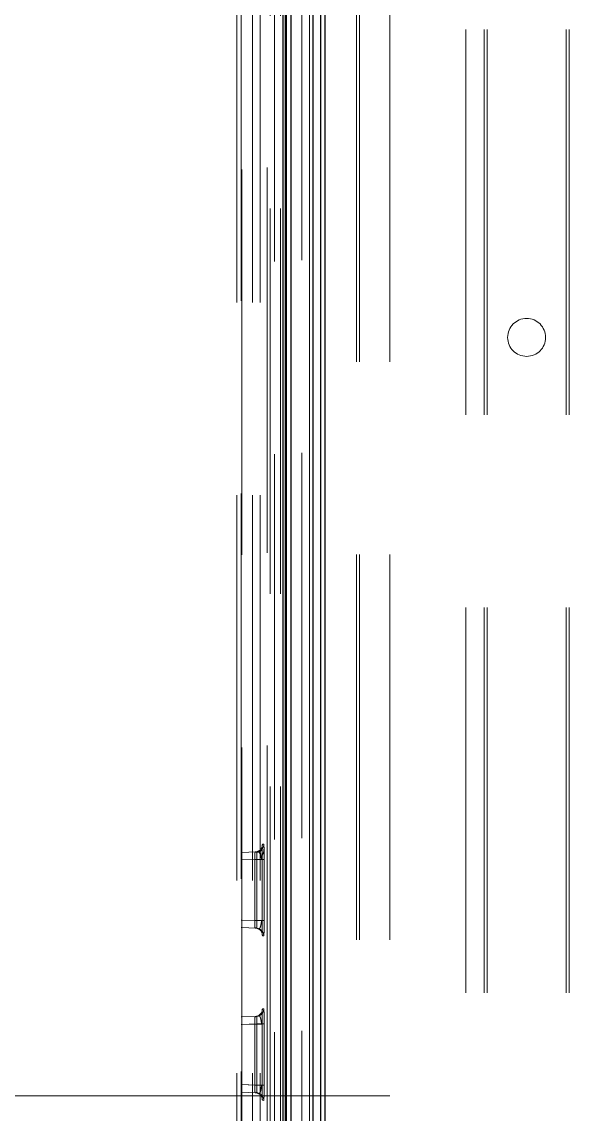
# Model space of a CAD drawing. Header units: millimetres. Extents: x 108 to 5832, y 144 to 4056.
# Drawn here: x 1432.6 to 1468.6, y 1423.6 to 1495.6 of the extents above; entities that cross this region are included whole.
import ezdxf

# ---------------------------------------------------------------- set-up
doc = ezdxf.new("R2010")
doc.units = ezdxf.units.MM
doc.header["$LTSCALE"] = 20
doc.linetypes.add('HIDDEN', pattern=[1.905, 1.27, -0.635])

msp = doc.modelspace()

# ---------------------------------------------------------------- linework, layer by layer
at = {"color": 1, "linetype": 'HIDDEN', "lineweight": 18}
for p, q in [((1461.802, 1761.814), (1461.802, 1137.814)), ((1463.002, 1761.814), (1463.002, 1137.814)), ((1463.202, 1761.814), (1463.202, 1137.814)), ((1468.402, 1761.814), (1468.402, 1137.814)), ((1468.602, 1761.814), (1468.602, 1137.814)), ((1448.911, 1381.714), (1448.911, 1619.517)), ((1449.202, 1619.514), (1449.202, 1381.714)), ((1449.595, 1381.714), (1449.595, 1619.514)), ((1450.302, 1379.814), (1450.302, 1619.814)), ((1450.992, 1619.614), (1450.992, 1381.614)), ((1451.491, 1381.614), (1451.491, 1619.614)), ((1451.502, 1619.614), (1451.502, 1381.614)), ((1446.702, 1616.814), (1446.702, 1384.414)), ((1447.002, 1616.915), (1447.002, 1384.313)), ((1447.044, 1384.272), (1447.044, 1616.957)), ((1447.749, 1616.814), (1447.749, 1384.414)), ((1448.249, 1616.814), (1448.249, 1384.414)), ((1448.702, 1384.414), (1448.702, 1616.814)), ((1454.602, 1574.814), (1454.602, 1424.814)), ((1454.802, 1574.814), (1454.802, 1424.814)), ((1456.802, 1574.814), (1456.802, 1424.814)), ((1447.002, 1440.87), (1448.005, 1440.905)), ((1448.487, 1441.405), (1448.399, 1441.402)), ((1447.002, 1440.371), (1448.031, 1440.407)), ((1447.89, 1440.402), (1447.002, 1440.371)), ((1447.89, 1440.402), (1448.372, 1440.402)), ((1447.89, 1440.402), (1447.89, 1436.377)), ((1448.513, 1440.407), (1448.031, 1440.407)), ((1448.031, 1436.372), (1448.031, 1440.407)), ((1448.372, 1440.402), (1448.372, 1436.377)), ((1448.373, 1436.377), (1448.373, 1440.402)), ((1448.513, 1436.372), (1448.513, 1440.407)), ((1447.002, 1436.408), (1448.031, 1436.372)), ((1447.002, 1436.408), (1447.89, 1436.377)), ((1447.002, 1435.908), (1448.005, 1435.873)), ((1448.372, 1436.377), (1447.89, 1436.377)), ((1448.513, 1436.372), (1448.031, 1436.372)), ((1448.399, 1435.377), (1448.487, 1435.373)), ((1448.005, 1430.055), (1447.002, 1430.02)), ((1448.487, 1430.555), (1448.399, 1430.552)), ((1447.002, 1429.521), (1448.031, 1429.557)), ((1447.002, 1429.521), (1447.89, 1429.552)), ((1448.372, 1429.552), (1447.89, 1429.552)), ((1447.89, 1429.552), (1447.89, 1425.527)), ((1448.513, 1429.557), (1448.031, 1429.557)), ((1448.031, 1425.522), (1448.031, 1429.557)), ((1448.372, 1429.552), (1448.372, 1425.527)), ((1448.373, 1425.527), (1448.373, 1429.552)), ((1448.513, 1425.522), (1448.513, 1429.557)), ((1447.002, 1425.558), (1448.031, 1425.522)), ((1447.002, 1425.558), (1447.89, 1425.527)), ((1447.002, 1425.058), (1448.005, 1425.023)), ((1448.372, 1425.527), (1447.89, 1425.527)), ((1448.513, 1425.522), (1448.031, 1425.522)), ((1454.602, 1424.814), (1131.502, 1424.814)), ((1448.399, 1424.526), (1448.487, 1424.523)), ((1454.602, 1424.814), (1454.802, 1424.814)), ((1456.802, 1424.814), (1454.802, 1424.814))]:
    msp.add_line(p, q, dxfattribs=at)
at = {"color": 7, "linetype": 'Continuous', "lineweight": 25}
for p, q in [((1449.752, 1619.364), (1449.752, 1381.864)), ((1449.895, 1619.514), (1449.895, 1381.714)), ((1449.99, 1381.714), (1449.99, 1619.514)), ((1450.29, 1381.714), (1450.29, 1619.514)), ((1451.729, 1619.614), (1451.729, 1381.614)), ((1452.228, 1619.614), (1452.228, 1381.614)), ((1452.502, 1619.614), (1452.502, 1381.614))]:
    msp.add_line(p, q, dxfattribs=at)
at = {"color": 1, "linetype": 'HIDDEN', "lineweight": 18}
msp.add_circle((1465.802, 1474.814), 1.25, dxfattribs=at)
for centre, start, end in [((1447.899, 1441.402), 272.00203, 0.02156), ((1447.987, 1441.405), 272.00513, 0.01846), ((1447.899, 1435.377), 359.9864, 88.00367), ((1447.987, 1435.373), 0.00327, 87.97314), ((1447.899, 1430.552), 271.99633, 0.02726), ((1447.987, 1430.555), 271.99943, 0.02416), ((1447.899, 1424.527), 359.97274, 88.00367), ((1447.987, 1424.524), 359.97584, 88.00057)]:
    msp.add_arc(centre, 0.5, start, end, dxfattribs=at)
for points, knots in [([(1447.916, 1440.902), (1447.915, 1440.896), (1447.912, 1440.884), (1447.906, 1440.801), (1447.902, 1440.705), (1447.898, 1440.616), (1447.894, 1440.513), (1447.891, 1440.439), (1447.89, 1440.402)], [0, 0, 0, 0, 0.218738, 0.457818, 0.585645, 0.71851, 0.856622, 1, 1, 1, 1]), ([(1448.031, 1440.407), (1448.032, 1440.473), (1448.036, 1440.603), (1448.032, 1440.767), (1448.023, 1440.858), (1448.013, 1440.899), (1448.008, 1440.903), (1448.005, 1440.905)], [0, 0, 0, 0, 0.251551, 0.498689, 0.735599, 0.86448, 1, 1, 1, 1]), ([(1448.361, 1441.015), (1448.336, 1440.993), (1448.287, 1440.95), (1448.199, 1440.906), (1448.108, 1440.876), (1448.046, 1440.871), (1448.016, 1440.868)], [0, 0, 0, 0, 0.262367, 0.519437, 0.766539, 1, 1, 1, 1]), ([(1448.341, 1440.402), (1448.335, 1440.453), (1448.324, 1440.552), (1448.296, 1440.721), (1448.252, 1440.874), (1448.184, 1440.963), (1448.126, 1440.95), (1448.098, 1440.943)], [0, 0, 0, 0, 0.146283, 0.285835, 0.544783, 0.78142, 1, 1, 1, 1]), ([(1448.19, 1440.938), (1448.19, 1440.937), (1448.193, 1440.935), (1448.198, 1440.909), (1448.203, 1440.863), (1448.206, 1440.816), (1448.207, 1440.792)], [0, 0, 0, 0, 0.033989, 0.3555089, 0.6774647, 1, 1, 1, 1]), ([(1448.399, 1441.402), (1448.395, 1441.39), (1448.389, 1441.364), (1448.382, 1441.191), (1448.377, 1440.998), (1448.375, 1440.818), (1448.373, 1440.617), (1448.373, 1440.474), (1448.372, 1440.402)], [0, 0, 0, 0, 0.225305, 0.466639, 0.595731, 0.72523, 0.862446, 1, 1, 1, 1]), ([(1448.375, 1440.663), (1448.397, 1440.698), (1448.441, 1440.769), (1448.481, 1440.894), (1448.504, 1441.031), (1448.504, 1441.123), (1448.504, 1441.17)], [0, 0, 0, 0, 0.2383334, 0.4848888, 0.7388167, 1, 1, 1, 1]), ([(1448.505, 1441.126), (1448.503, 1441.199), (1448.499, 1441.317), (1448.492, 1441.392), (1448.489, 1441.401), (1448.487, 1441.405)], [0, 0, 0, 0, 0.4551643, 0.7271467, 1, 1, 1, 1]), ([(1448.513, 1440.407), (1448.513, 1440.529), (1448.512, 1440.778), (1448.509, 1441.035), (1448.505, 1441.116), (1448.505, 1441.126)], [0, 0, 0, 0, 0.459415, 0.93418, 1, 1, 1, 1]), ([(1447.89, 1436.377), (1447.891, 1436.339), (1447.894, 1436.266), (1447.898, 1436.163), (1447.902, 1436.073), (1447.906, 1435.977), (1447.912, 1435.894), (1447.915, 1435.882), (1447.916, 1435.876)], [0, 0, 0, 0, 0.143371, 0.281476, 0.414464, 0.542174, 0.781209, 1, 1, 1, 1]), ([(1448.005, 1435.873), (1448.008, 1435.875), (1448.013, 1435.879), (1448.023, 1435.92), (1448.032, 1436.011), (1448.036, 1436.175), (1448.032, 1436.306), (1448.031, 1436.372)], [0, 0, 0, 0, 0.135473, 0.264336, 0.501198, 0.748466, 1, 1, 1, 1]), ([(1448.099, 1435.835), (1448.127, 1435.828), (1448.186, 1435.814), (1448.253, 1435.903), (1448.297, 1436.057), (1448.325, 1436.226), (1448.336, 1436.326), (1448.341, 1436.377)], [0, 0, 0, 0, 0.218608, 0.455225, 0.714184, 0.853731, 1, 1, 1, 1]), ([(1448.372, 1436.377), (1448.373, 1436.305), (1448.373, 1436.16), (1448.375, 1435.959), (1448.377, 1435.779), (1448.382, 1435.586), (1448.389, 1435.414), (1448.395, 1435.389), (1448.399, 1435.377)], [0, 0, 0, 0, 0.138015, 0.276083, 0.405457, 0.535134, 0.775967, 1, 1, 1, 1]), ([(1448.504, 1435.636), (1448.505, 1435.651), (1448.508, 1435.737), (1448.512, 1436.001), (1448.513, 1436.25), (1448.513, 1436.372)], [0, 0, 0, 0, 0.100125, 0.55725, 1, 1, 1, 1]), ([(1448.487, 1435.373), (1448.489, 1435.378), (1448.492, 1435.386), (1448.499, 1435.458), (1448.502, 1435.569), (1448.504, 1435.636)], [0, 0, 0, 0, 0.2841673, 0.5681695, 1, 1, 1, 1]), ([(1447.916, 1430.052), (1447.915, 1430.046), (1447.912, 1430.034), (1447.906, 1429.951), (1447.902, 1429.855), (1447.898, 1429.766), (1447.894, 1429.663), (1447.891, 1429.589), (1447.89, 1429.552)], [0, 0, 0, 0, 0.21871, 0.457758, 0.585569, 0.718547, 0.856641, 1, 1, 1, 1]), ([(1448.031, 1429.557), (1448.032, 1429.623), (1448.036, 1429.753), (1448.032, 1429.917), (1448.023, 1430.008), (1448.013, 1430.049), (1448.008, 1430.053), (1448.005, 1430.055)], [0, 0, 0, 0, 0.251414, 0.49869, 0.73558, 0.864458, 1, 1, 1, 1]), ([(1448.341, 1429.552), (1448.336, 1429.603), (1448.325, 1429.703), (1448.297, 1429.872), (1448.253, 1430.025), (1448.186, 1430.114), (1448.127, 1430.1), (1448.099, 1430.094)], [0, 0, 0, 0, 0.146272, 0.285918, 0.544887, 0.781426, 1, 1, 1, 1]), ([(1448.399, 1430.552), (1448.395, 1430.54), (1448.389, 1430.514), (1448.382, 1430.342), (1448.377, 1430.149), (1448.375, 1429.969), (1448.373, 1429.768), (1448.373, 1429.624), (1448.372, 1429.552)], [0, 0, 0, 0, 0.224516, 0.46546, 0.594735, 0.72434, 0.861993, 1, 1, 1, 1]), ([(1448.504, 1430.292), (1448.502, 1430.359), (1448.499, 1430.47), (1448.492, 1430.542), (1448.489, 1430.551), (1448.487, 1430.555)], [0, 0, 0, 0, 0.4324137, 0.7157831, 1, 1, 1, 1]), ([(1448.513, 1429.557), (1448.513, 1429.679), (1448.512, 1429.928), (1448.508, 1430.192), (1448.505, 1430.277), (1448.504, 1430.292)], [0, 0, 0, 0, 0.443319, 0.90056, 1, 1, 1, 1]), ([(1447.89, 1425.527), (1447.891, 1425.489), (1447.894, 1425.416), (1447.898, 1425.313), (1447.902, 1425.223), (1447.906, 1425.127), (1447.912, 1425.044), (1447.915, 1425.032), (1447.916, 1425.026)], [0, 0, 0, 0, 0.14323, 0.281345, 0.414342, 0.542173, 0.781257, 1, 1, 1, 1]), ([(1448.005, 1425.023), (1448.008, 1425.025), (1448.013, 1425.029), (1448.023, 1425.07), (1448.032, 1425.161), (1448.036, 1425.325), (1448.032, 1425.456), (1448.031, 1425.522)], [0, 0, 0, 0, 0.135502, 0.264341, 0.501141, 0.748434, 1, 1, 1, 1]), ([(1448.099, 1424.985), (1448.127, 1424.978), (1448.186, 1424.964), (1448.253, 1425.053), (1448.297, 1425.207), (1448.325, 1425.376), (1448.336, 1425.476), (1448.341, 1425.527)], [0, 0, 0, 0, 0.218598, 0.455271, 0.71414, 0.853711, 1, 1, 1, 1]), ([(1448.372, 1425.527), (1448.373, 1425.455), (1448.373, 1425.311), (1448.375, 1425.11), (1448.377, 1424.93), (1448.382, 1424.737), (1448.389, 1424.564), (1448.395, 1424.539), (1448.399, 1424.526)], [0, 0, 0, 0, 0.13771, 0.2754311, 0.4047117, 0.5342399, 0.775358, 1, 1, 1, 1]), ([(1448.504, 1424.786), (1448.505, 1424.801), (1448.508, 1424.887), (1448.512, 1425.15), (1448.513, 1425.399), (1448.513, 1425.522)], [0, 0, 0, 0, 0.0991618, 0.5572697, 1, 1, 1, 1]), ([(1448.487, 1424.523), (1448.489, 1424.528), (1448.492, 1424.536), (1448.499, 1424.608), (1448.502, 1424.719), (1448.504, 1424.786)], [0, 0, 0, 0, 0.283852, 0.567579, 1, 1, 1, 1])]:
    msp.add_open_spline(points, degree=3, knots=knots, dxfattribs=at)

doc.saveas('drawing.dxf')
